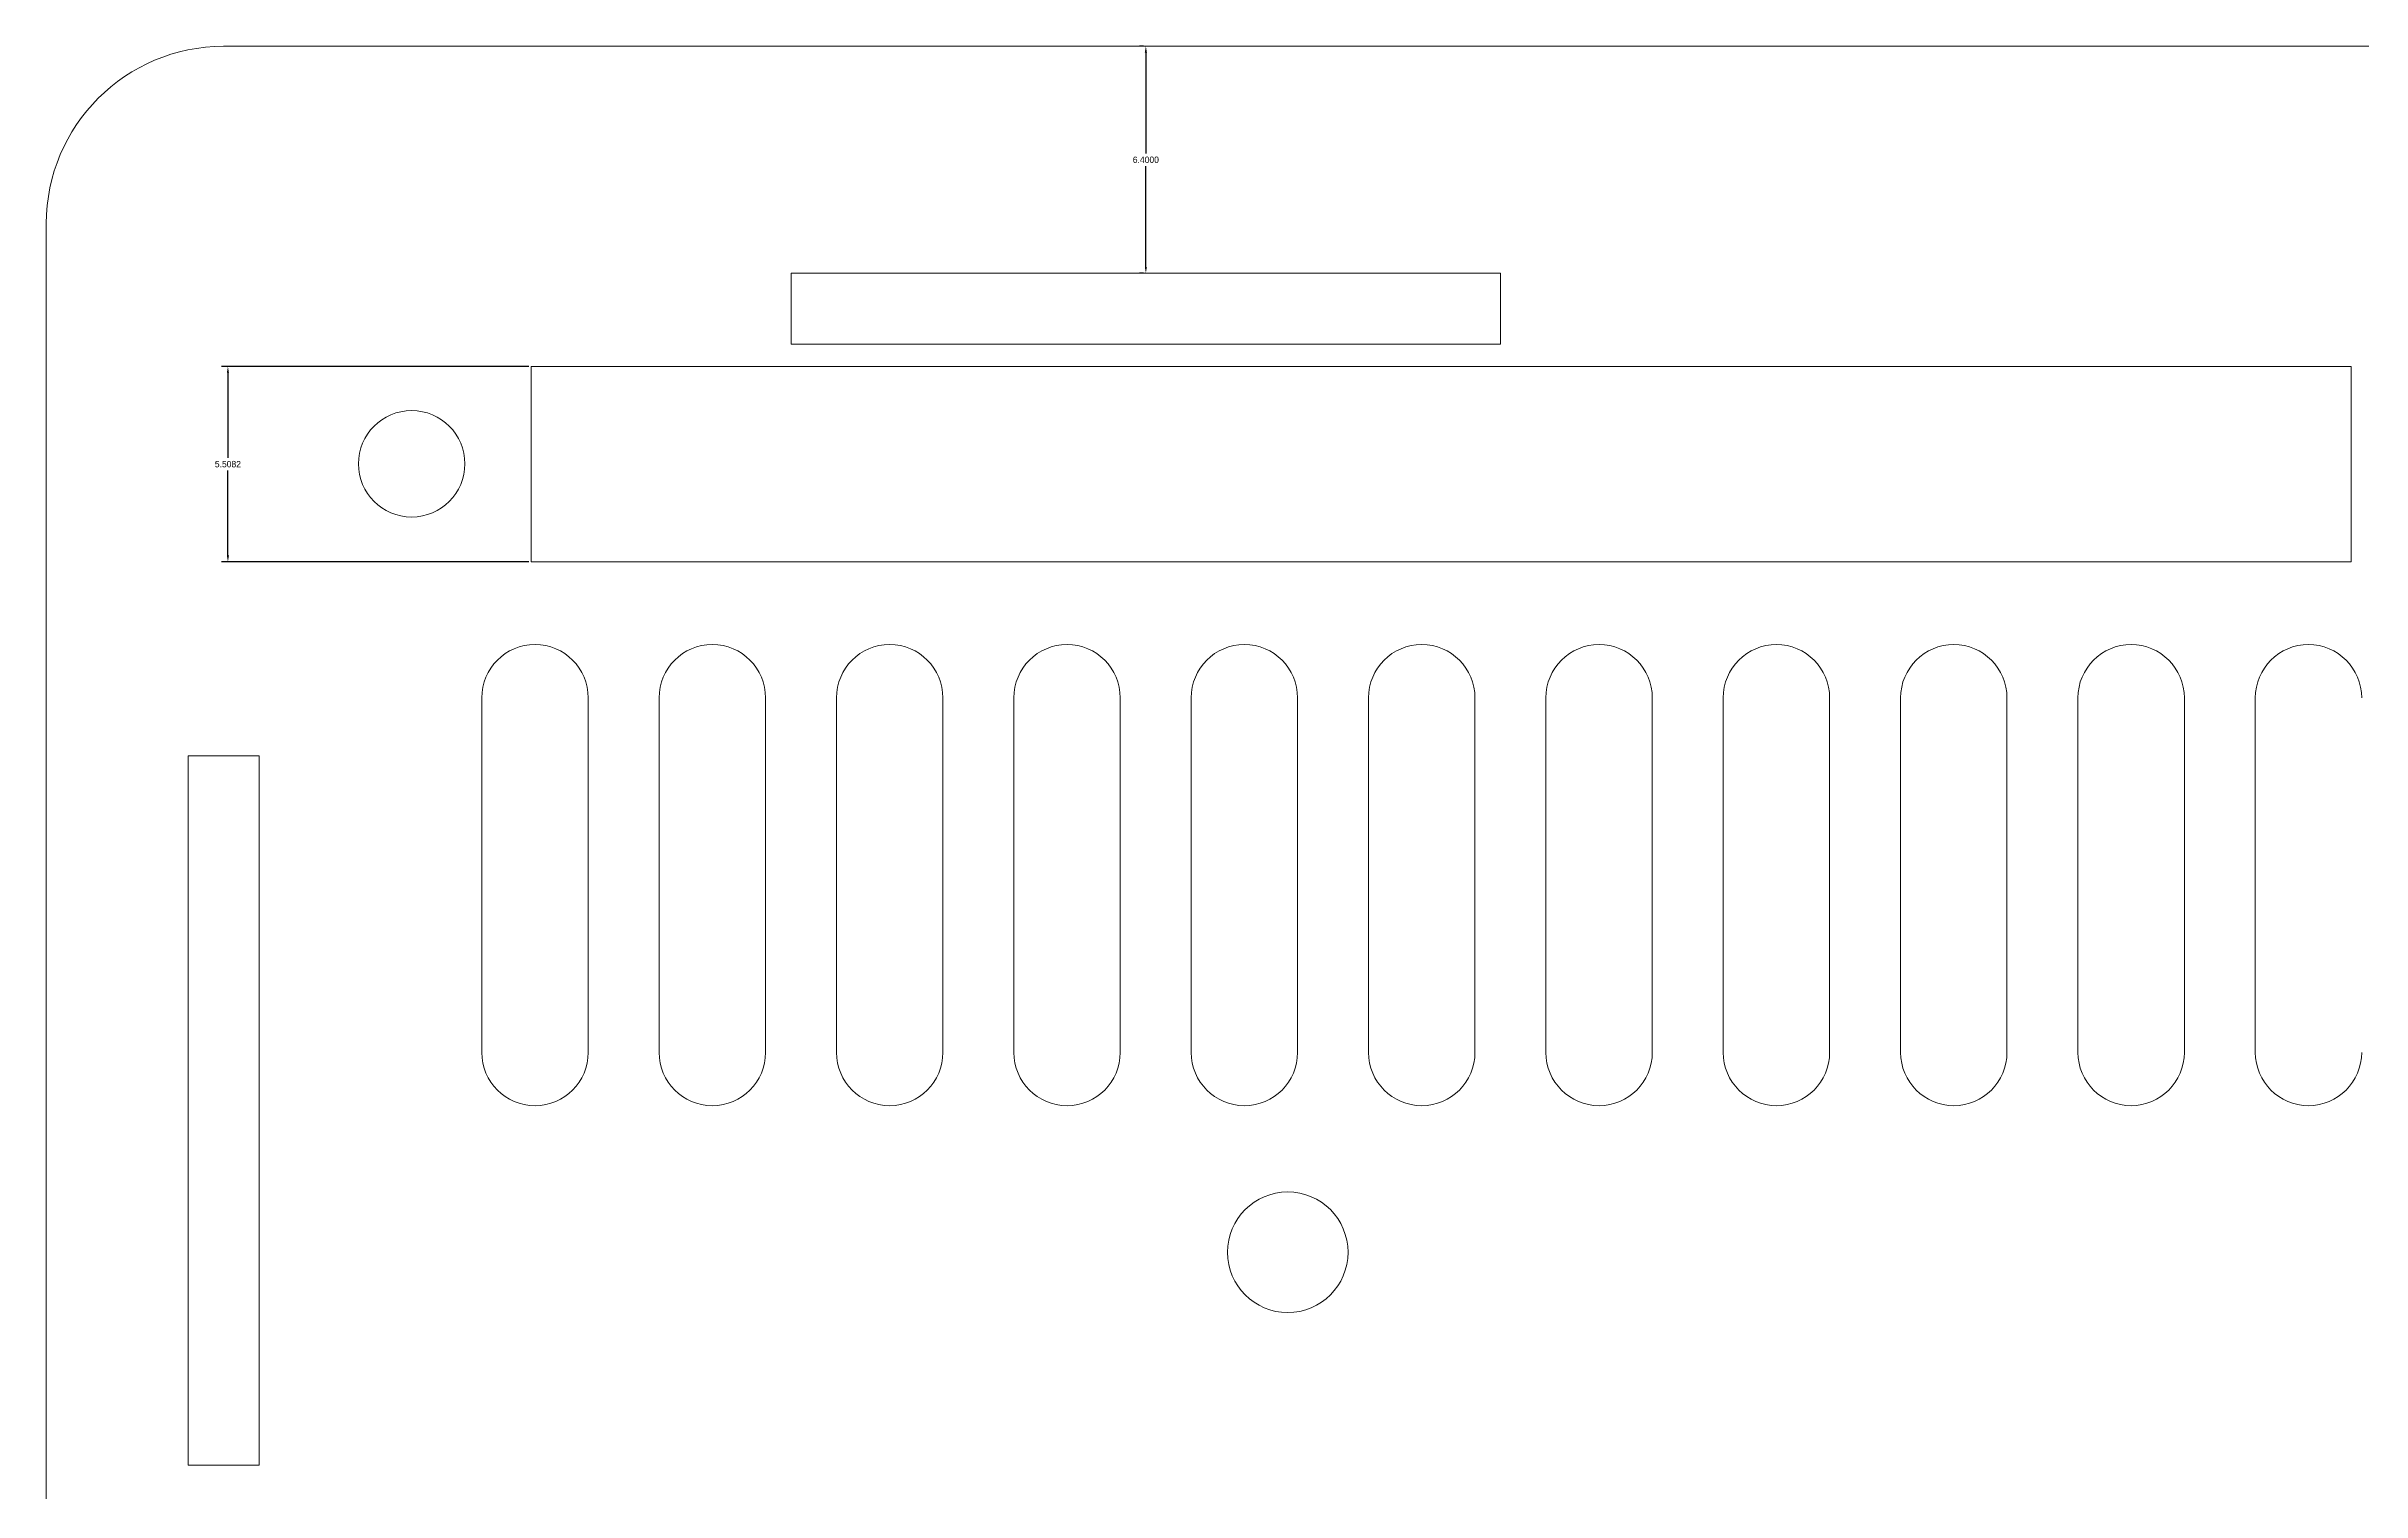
# Model space of a CAD drawing. Header units: millimetres. Extents: x 277 to 555, y 355 to 658.
# Drawn here: x 280.8 to 346, y 617.7 to 658.5 of the extents above; entities that cross this region are included whole.
import ezdxf

# ---------------------------------------------------------------- set-up
doc = ezdxf.new("R2010")
doc.units = ezdxf.units.MM
doc.layers.add('3', color=7, linetype='Continuous')
doc.dimstyles.get("Standard").update_dxf_attribs({"dimtxt": 0.18, "dimasz": 0.18, "dimexe": 0.18, "dimexo": 0.0625, "dimgap": 0.09, "dimtad": 0, "dimtih": 1, "dimtoh": 1, "dimdec": 4, "dimzin": 0, "dimdsep": 46, "dimtxsty": 'Standard', "dimcen": 0.09, "dimadec": 0, "dimazin": 0, "dimtfac": 1, "dimtdec": 4, "dimtofl": 0, "dimtmove": 0, "dimatfit": 3, "dimfxl": 1, "dimtolj": 1, "dimtzin": 0, "dimarcsym": 0})

# ---------------------------------------------------------------- blocks, each defined once
blk = doc.blocks.new('*D11')
at = {"color": 0, "lineweight": -2}
for p, q in [((294.376, 649.439), (285.709, 649.439)), ((285.889, 649.259), (285.889, 646.864)), ((285.889, 644.11), (285.889, 646.504)), ((294.376, 643.93), (285.709, 643.93))]:
    blk.add_line(p, q, dxfattribs=at)
at = {"color": 0, "lineweight": 18}
for points in [[(285.919, 649.259), (285.859, 649.259), (285.889, 649.439)], [(285.859, 644.11), (285.919, 644.11), (285.889, 643.93)]]:
    blk.add_solid(points, dxfattribs=at)
at = {"layer": 'Defpoints', "color": 0, "lineweight": 18}
for p in [(285.889, 649.439), (294.439, 649.439), (294.439, 643.93)]:
    blk.add_point(p, dxfattribs=at)
at = {"color": 0, "lineweight": 18, "insert": (285.889, 646.684), "char_height": 0.18, "attachment_point": 5}
blk.add_mtext('\\A1;5.5082', dxfattribs=at)
blk = doc.blocks.new('*D15')
at = {"color": 0, "lineweight": -2}
for p, q in [((311.707, 658.465), (311.589, 658.465)), ((311.769, 658.285), (311.769, 655.445)), ((311.769, 652.245), (311.769, 655.085)), ((311.707, 652.065), (311.589, 652.065))]:
    blk.add_line(p, q, dxfattribs=at)
at = {"color": 0, "lineweight": 18}
for points in [[(311.799, 658.285), (311.739, 658.285), (311.769, 658.465)], [(311.739, 652.245), (311.799, 652.245), (311.769, 652.065)]]:
    blk.add_solid(points, dxfattribs=at)
at = {"layer": 'Defpoints', "color": 0, "lineweight": 18}
for p in [(311.769, 658.465), (311.769, 658.465), (311.769, 652.065)]:
    blk.add_point(p, dxfattribs=at)
at = {"color": 0, "lineweight": 18, "insert": (311.769, 655.265), "char_height": 0.18, "attachment_point": 5}
blk.add_mtext('\\A1;6.4000', dxfattribs=at)

msp = doc.modelspace()

# ---------------------------------------------------------------- linework, layer by layer
at = {"lineweight": 18}
for p, q in [((293.047, 630.09757), (293.047, 640.09757)), ((296.047, 640.09757), (296.047, 630.09757)), ((298.047, 630.09757), (298.047, 640.09757)), ((301.047, 640.09757), (301.047, 630.09757)), ((303.047, 630.09757), (303.047, 640.09757)), ((306.047, 640.09757), (306.047, 630.09757)), ((308.047, 630.09757), (308.047, 640.09757)), ((311.047, 640.09757), (311.047, 630.09757)), ((313.047, 630.09757), (313.047, 640.09757)), ((316.047, 640.09757), (316.047, 630.09757)), ((318.047, 630.09757), (318.047, 640.09757)), ((321.047, 640.09757), (321.047, 630.09757)), ((323.047, 630.09757), (323.047, 640.09757)), ((326.047, 640.09757), (326.047, 630.09757)), ((328.047, 630.09757), (328.047, 640.09757)), ((331.047, 640.09757), (331.047, 630.09757)), ((333.047, 630.09757), (333.047, 640.09757)), ((336.047, 640.09757), (336.047, 630.09757)), ((338.047, 630.09757), (338.047, 640.09757)), ((341.047, 640.09757), (341.047, 630.09757)), ((343.047, 630.09757), (343.047, 640.09757))]:
    msp.add_line(p, q, dxfattribs=at)
msp.add_circle((315.76907, 624.46454), 1.7, dxfattribs=at)
for centre, start, end in [((294.547, 640.09757), 0, 180), ((299.547, 640.09757), 0, 180), ((304.547, 640.09757), 0, 180), ((309.547, 640.09757), 0, 180), ((314.547, 640.09757), 0, 180), ((319.547, 640.09757), 0, 180), ((324.547, 640.09757), 0, 180), ((329.547, 640.09757), 0, 180), ((334.547, 640.09757), 0, 180), ((339.547, 640.09757), 0, 180), ((344.547, 640.09757), 0, 180), ((294.547, 630.09757), 180, 0), ((299.547, 630.09757), 180, 0), ((304.547, 630.09757), 180, 0), ((309.547, 630.09757), 180, 0), ((314.547, 630.09757), 180, 0), ((319.547, 630.09757), 180, 0), ((324.547, 630.09757), 180, 0), ((329.547, 630.09757), 180, 0), ((334.547, 630.09757), 180, 0), ((339.547, 630.09757), 180, 0), ((344.547, 630.09757), 180, 0)]:
    msp.add_arc(centre, 1.5, start, end, dxfattribs=at)
at = {"layer": '3', "linetype": 'Continuous', "lineweight": 18}
for p, q in [((398.7691, 658.46454), (285.76907, 658.46454)), ((280.76907, 653.46454), (280.76907, 513.46454))]:
    msp.add_line(p, q, dxfattribs=at)
for points in [[(301.76907, 652.06451), (301.76907, 650.06454), (321.76913, 650.06454), (321.76913, 652.06451)], [(321.76913, 650.06454), (321.76913, 652.06451), (301.76907, 652.06451), (301.76907, 650.51685)]]:
    msp.add_lwpolyline(points, dxfattribs=at)
for points in [[(345.74673, 643.9303), (345.74673, 649.43854), (294.43875, 649.43854), (294.43875, 643.9303)], [(286.76907, 618.46457), (284.76907, 618.46457), (284.76907, 638.4646), (286.76907, 638.4646)]]:
    msp.add_lwpolyline(points, close=True, dxfattribs=at)
msp.add_circle((291.06915, 646.69385), 1.5, dxfattribs=at)
msp.add_arc((285.76907, 653.46454), 5, 90, 180, dxfattribs=at)

# ---------------------------------------------------------------- dimensions: what is measured, and where the dimension line sits
at = {"lineweight": 18}
for base, p1, p2, angle, picture, middle in [((311.7691, 658.46454), (311.7691, 652.06451), (311.7691, 658.46454), 90, '*D15', (311.7691, 655.26452)), ((285.88895, 649.43854), (294.43875, 643.9303), (294.43875, 649.43854), 270, '*D11', (285.88895, 646.68442))]:
    dim = msp.add_linear_dim(base=base, p1=p1, p2=p2, angle=angle, dimstyle='Standard', dxfattribs=at)
    dim.commit()
    dim.dimension.update_dxf_attribs({"geometry": picture, "text_midpoint": middle})

doc.saveas('drawing.dxf')
